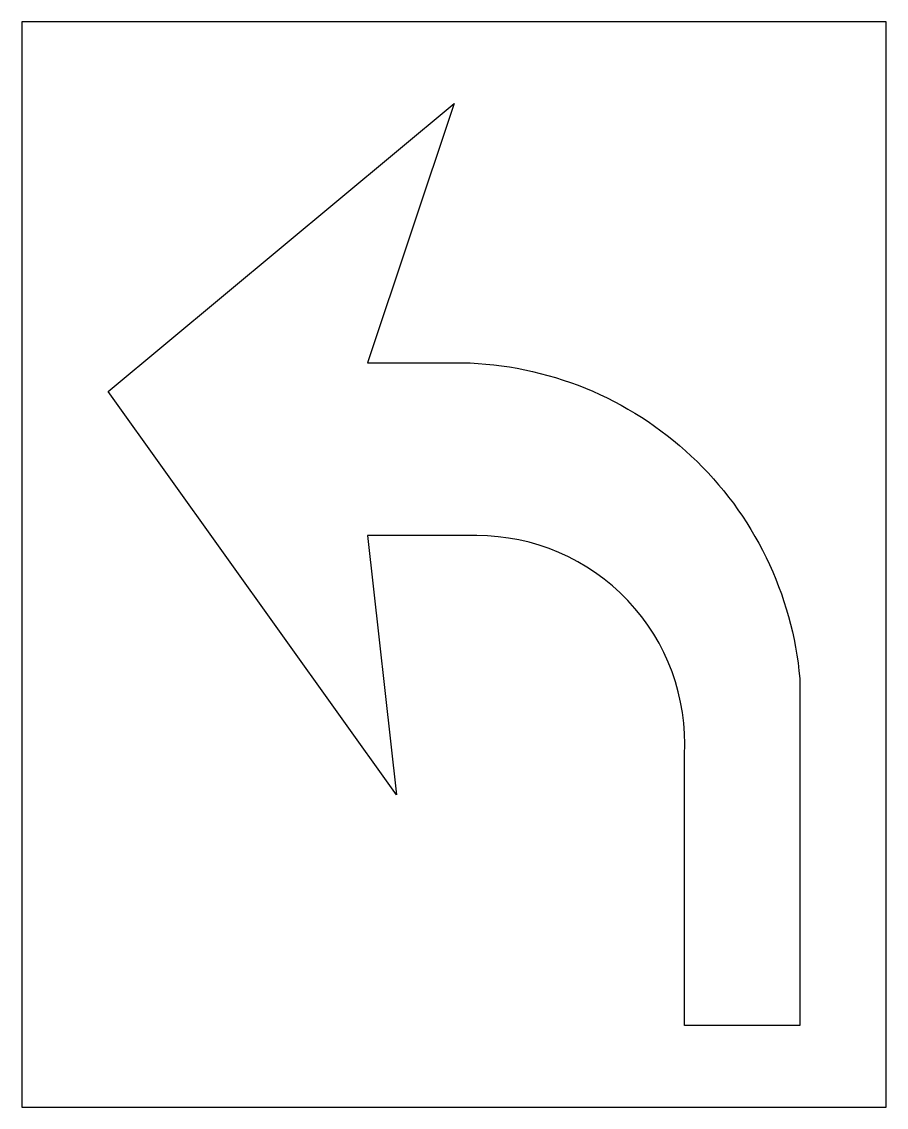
# Model space of a CAD drawing. Extents: x 0 to 90, y 0 to 113.
import ezdxf

# ---------------------------------------------------------------- set-up
doc = ezdxf.new("R2010")
doc.units = 0
doc.layers.add('CUT', color=7, linetype='Continuous')
doc.layers.add('OUTSIDE', color=1, linetype='Continuous')

msp = doc.modelspace()

# ---------------------------------------------------------------- linework, layer by layer
at = {"layer": 'CUT'}
msp.add_lwpolyline([(45, 104.5018), (36.0046, 77.5051), (45.8536, 77.5051), (46.6773, 77.4778), (47.4993, 77.4317), (48.3196, 77.3669), (49.1377, 77.2835), (49.9533, 77.1816), (50.7663, 77.0612), (51.5762, 76.9222), (52.3827, 76.7649), (53.1857, 76.5891), (53.9847, 76.395), (54.7795, 76.1827), (55.5697, 75.9521), (56.3552, 75.7033), (57.1355, 75.4363), (57.9105, 75.1513), (58.6797, 74.8482), (59.4399, 74.5276), (60.1919, 74.1901), (60.9354, 73.836), (61.67, 73.4653), (62.3956, 73.0782), (63.1118, 72.675), (63.8184, 72.2556), (64.5152, 71.8204), (65.2019, 71.3693), (65.8781, 70.9027), (66.5437, 70.4207), (67.1984, 69.9233), (67.8419, 69.4108), (68.4739, 68.8834), (69.0942, 68.3411), (69.7025, 67.7842), (70.2998, 67.2134), (70.8832, 66.6296), (71.4525, 66.0331), (72.0075, 65.4242), (72.5481, 64.803), (73.074, 64.1699), (73.5852, 63.5252), (74.0814, 62.869), (74.5625, 62.2018), (75.0283, 61.5236), (75.4786, 60.8349), (75.9133, 60.1359), (76.3321, 59.4267), (76.735, 58.7078), (77.1217, 57.9794), (77.492, 57.2416), (77.8436, 56.4956), (78.1781, 55.7425), (78.4953, 54.9824), (78.7952, 54.2158), (79.0775, 53.443), (79.3422, 52.6642), (79.5892, 51.8797), (79.8182, 51.09), (80.0293, 50.2953), (80.2222, 49.4958), (80.3969, 48.692), (80.5532, 47.8842), (80.6909, 47.0725), (80.8101, 46.2575), (80.9105, 45.4393), (81.0027, 44.6183), (81.0027, 8.4982), (68.9982, 8.4982), (68.9982, 36.6793), (69.0296, 37.7918), (69.0042, 38.899), (68.9227, 39.999), (68.7859, 41.0899), (68.5946, 42.1697), (68.3494, 43.2364), (68.0511, 44.288), (67.7004, 45.3225), (67.2981, 46.338), (66.8448, 47.3326), (66.3414, 48.3042), (65.7885, 49.251), (65.1869, 50.1708), (64.5374, 51.0618), (63.8406, 51.9219), (63.0973, 52.7493), (62.3107, 53.5373), (61.4888, 54.2803), (60.6336, 54.9774), (59.7469, 55.6278), (58.8308, 56.2308), (57.8872, 56.7856), (56.9181, 57.2913), (55.9253, 57.7471), (54.911, 58.1523), (53.8769, 58.5061), (52.8252, 58.8076), (51.7576, 59.0561), (50.6763, 59.2508), (49.5831, 59.3908), (48.4799, 59.4754), (47.3689, 59.5038), (36.0046, 59.5038), (39.0031, 32.5071), (8.9973, 74.5067)], close=True, dxfattribs=at)
at = {"layer": 'OUTSIDE'}
msp.add_lwpolyline([(0, 0), (90, 0), (90, 113), (0, 113)], close=True, dxfattribs=at)

doc.saveas('drawing.dxf')
